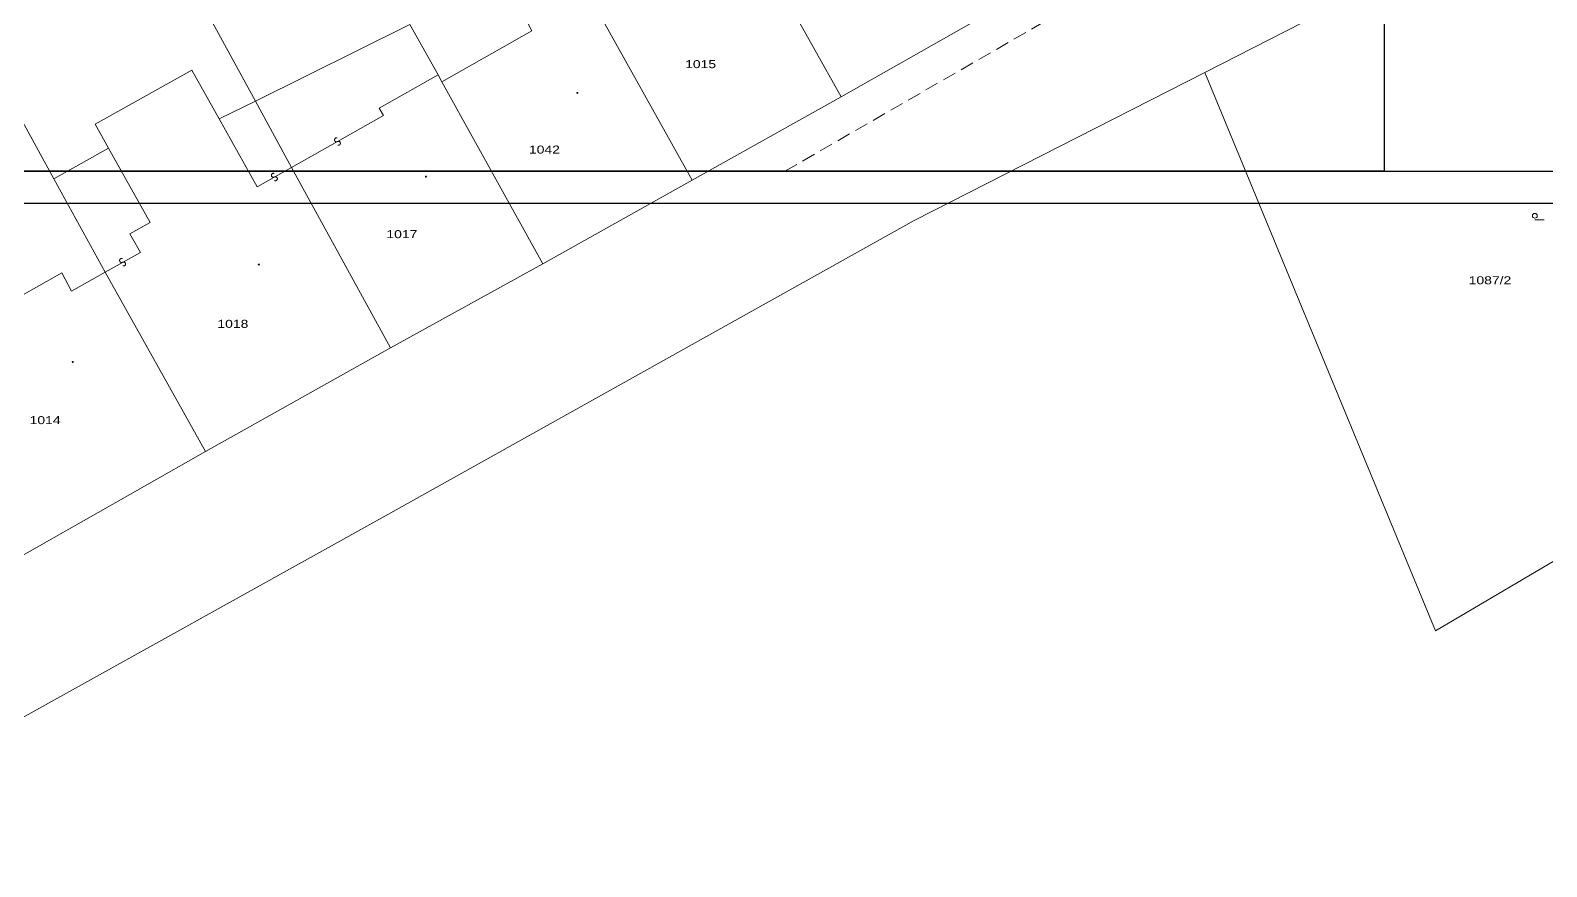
# Model space of a CAD drawing. Extents: x -847523 to -842720, y -997842 to -995984.
# Drawn here: x -842918.7 to -842847.7, y -997732 to -997692.8 of the extents above; entities that cross this region are included whole.
import ezdxf

# ---------------------------------------------------------------- set-up
doc = ezdxf.new("R2010")
doc.units = 0
doc.header["$MEASUREMENT"] = 0
doc.linetypes.add('DASHED', pattern=[19.05, 12.7, -6.35])
doc.layers.add('km__netisk', color=251, linetype='Continuous', plot=False)
doc.layers.add('sítě_VODA_stávající', color=161, linetype='DASHED', lineweight=15, true_color=0x5c9aff)
doc.layers.add('Z _ KATASTR', color=144, linetype='Continuous', lineweight=9, true_color=0x006d91)
doc.styles.get("Standard").update_dxf_attribs({"font": 'txt', "width": 0.6})

msp = doc.modelspace()

# ---------------------------------------------------------------- linework, layer by layer
at = {"layer": 'km__netisk'}
for points in [[(-842932.5236, -997700.923), (-842827.5236, -997700.923), (-842827.5236, -997626.673), (-842932.5236, -997626.673)], [(-842932.5236, -997700.923), (-842827.5236, -997700.923), (-842827.5236, -997626.673), (-842932.5236, -997626.673)], [(-842932.5236, -997700.923), (-842827.5236, -997700.923), (-842827.5236, -997626.673), (-842932.5236, -997626.673)], [(-842931.0236, -997699.423), (-842829.0236, -997699.423), (-842829.0236, -997628.173), (-842931.0236, -997628.173)], [(-842931.0236, -997699.423), (-842829.0236, -997699.423), (-842829.0236, -997628.173), (-842931.0236, -997628.173)], [(-842931.0236, -997628.173), (-842855.2736, -997628.173), (-842855.2736, -997699.423), (-842931.0236, -997699.423)]]:
    msp.add_lwpolyline(points, close=True, dxfattribs=at)
at = {"layer": 'sítě_VODA_stávající', "ltscale": 0.05}
msp.add_lwpolyline([(-842883.3503, -997699.423), (-842855.2736, -997683.2613)], dxfattribs=at)
at = {"layer": 'Z _ KATASTR'}
for p, q in [((-842926.08, -997663.32), (-842908.17, -997696.14)), ((-842863.68, -997694.8), (-842846.75, -997686.17)), ((-842885.78, -997686.91), (-842880.71, -997695.94)), ((-842892.54, -997691.18), (-842887.7, -997699.85)), ((-842873.68, -997691.97), (-842880.71, -997695.94)), ((-842908.17, -997696.14), (-842900.93, -997692.55)), ((-842900.93, -997692.55), (-842899.61, -997694.91)), ((-842895.21, -997692.85), (-842899.43, -997695.24)), ((-842895.4, -997692.5), (-842895.21, -997692.85)), ((-842915.68, -997697.23), (-842911.15, -997694.69)), ((-842911.15, -997694.69), (-842909.86, -997696.97)), ((-842899.61, -997694.91), (-842902.37, -997696.47)), ((-842899.61, -997694.91), (-842899.43, -997695.24)), ((-842877.3, -997701.74), (-842863.68, -997694.8)), ((-842863.68, -997694.8), (-842852.87, -997720.95)), ((-842899.43, -997695.24), (-842894.7, -997703.76)), ((-842909.86, -997696.97), (-842908.17, -997696.14)), ((-842908.17, -997696.14), (-842906.47, -997699.25)), ((-842880.71, -997695.94), (-842887.7, -997699.85)), ((-842919.37, -997696.58), (-842917.62, -997699.78)), ((-842908.08, -997700.16), (-842909.86, -997696.97)), ((-842902.17, -997696.82), (-842906.47, -997699.25)), ((-842902.37, -997696.47), (-842902.17, -997696.82)), ((-842915.68, -997697.23), (-842915.06, -997698.34)), ((-842904.38, -997697.86), (-842904.39, -997697.87)), ((-842904.37, -997697.86), (-842904.38, -997697.86)), ((-842904.36, -997697.86), (-842904.37, -997697.86)), ((-842904.35, -997697.86), (-842904.36, -997697.86)), ((-842904.34, -997697.87), (-842904.35, -997697.86)), ((-842917.62, -997699.78), (-842915.06, -997698.34)), ((-842915.06, -997698.34), (-842913.1, -997701.83)), ((-842904.45, -997697.93), (-842904.46, -997697.93)), ((-842904.46, -997697.93), (-842904.46, -997697.94)), ((-842904.46, -997697.94), (-842904.46, -997697.95)), ((-842904.46, -997697.95), (-842904.46, -997697.96)), ((-842904.46, -997697.96), (-842904.46, -997697.97)), ((-842904.46, -997697.97), (-842904.46, -997697.98)), ((-842904.46, -997697.98), (-842904.45, -997697.99)), ((-842904.44, -997697.9), (-842904.45, -997697.91)), ((-842904.45, -997697.91), (-842904.45, -997697.92)), ((-842904.45, -997697.92), (-842904.45, -997697.93)), ((-842904.45, -997697.99), (-842904.45, -997698)), ((-842904.45, -997698), (-842904.44, -997698.01)), ((-842904.43, -997697.89), (-842904.44, -997697.9)), ((-842904.44, -997698.01), (-842904.44, -997698.02)), ((-842904.44, -997698.02), (-842904.43, -997698.02)), ((-842904.42, -997697.88), (-842904.43, -997697.89)), ((-842904.43, -997698.02), (-842904.43, -997698.03)), ((-842904.43, -997698.03), (-842904.42, -997698.03)), ((-842904.41, -997697.88), (-842904.42, -997697.88)), ((-842904.42, -997698.03), (-842904.41, -997698.04)), ((-842904.4, -997697.87), (-842904.41, -997697.87)), ((-842904.41, -997697.87), (-842904.41, -997697.88)), ((-842904.41, -997698.04), (-842904.4, -997698.05)), ((-842904.39, -997697.87), (-842904.4, -997697.87)), ((-842904.4, -997698.05), (-842904.39, -997698.05)), ((-842904.39, -997698.05), (-842904.38, -997698.05)), ((-842904.38, -997698.05), (-842904.37, -997698.05)), ((-842904.37, -997698.05), (-842904.36, -997698.05)), ((-842904.36, -997698.05), (-842904.35, -997698.05)), ((-842904.35, -997698.05), (-842904.34, -997698.05)), ((-842904.33, -997697.87), (-842904.34, -997697.87)), ((-842904.34, -997698.05), (-842904.33, -997698.05)), ((-842904.33, -997698.05), (-842904.33, -997698.04)), ((-842904.33, -997698.04), (-842904.32, -997698.04)), ((-842904.31, -997698.03), (-842904.32, -997698.04)), ((-842904.3, -997698.03), (-842904.31, -997698.03)), ((-842904.31, -997698.2), (-842904.3, -997698.2)), ((-842904.29, -997698.03), (-842904.3, -997698.03)), ((-842904.3, -997698.2), (-842904.29, -997698.21)), ((-842904.28, -997698.03), (-842904.29, -997698.03)), ((-842904.29, -997698.21), (-842904.28, -997698.21)), ((-842904.27, -997698.03), (-842904.28, -997698.03)), ((-842904.28, -997698.21), (-842904.27, -997698.21)), ((-842904.26, -997698.03), (-842904.27, -997698.03)), ((-842904.27, -997698.21), (-842904.26, -997698.21)), ((-842904.25, -997698.03), (-842904.26, -997698.03)), ((-842904.26, -997698.21), (-842904.25, -997698.21)), ((-842904.24, -997698.03), (-842904.25, -997698.03)), ((-842904.25, -997698.21), (-842904.24, -997698.2)), ((-842904.23, -997698.03), (-842904.24, -997698.03)), ((-842904.24, -997698.2), (-842904.23, -997698.2)), ((-842904.23, -997698.04), (-842904.23, -997698.03)), ((-842904.22, -997698.04), (-842904.23, -997698.04)), ((-842904.23, -997698.2), (-842904.22, -997698.19)), ((-842904.21, -997698.05), (-842904.22, -997698.04)), ((-842904.22, -997698.19), (-842904.21, -997698.19)), ((-842904.2, -997698.06), (-842904.21, -997698.05)), ((-842904.21, -997698.19), (-842904.21, -997698.18)), ((-842904.21, -997698.18), (-842904.2, -997698.18)), ((-842904.19, -997698.07), (-842904.2, -997698.06)), ((-842904.2, -997698.17), (-842904.19, -997698.16)), ((-842904.2, -997698.18), (-842904.2, -997698.17)), ((-842904.19, -997698.08), (-842904.19, -997698.07)), ((-842904.19, -997698.09), (-842904.19, -997698.08)), ((-842904.18, -997698.09), (-842904.19, -997698.09)), ((-842904.19, -997698.15), (-842904.18, -997698.14)), ((-842904.19, -997698.16), (-842904.19, -997698.15)), ((-842904.18, -997698.1), (-842904.18, -997698.09)), ((-842904.18, -997698.11), (-842904.18, -997698.1)), ((-842904.18, -997698.12), (-842904.18, -997698.11)), ((-842904.18, -997698.13), (-842904.18, -997698.12)), ((-842904.18, -997698.14), (-842904.18, -997698.13)), ((-842906.47, -997699.25), (-842908.08, -997700.16)), ((-842906.47, -997699.25), (-842901.83, -997707.69)), ((-842917.62, -997699.78), (-842915.21, -997704.16)), ((-842907.41, -997699.59), (-842907.42, -997699.59)), ((-842907.42, -997699.59), (-842907.42, -997699.6)), ((-842907.42, -997699.6), (-842907.42, -997699.61)), ((-842907.42, -997699.61), (-842907.42, -997699.62)), ((-842907.42, -997699.62), (-842907.42, -997699.63)), ((-842907.42, -997699.63), (-842907.42, -997699.64)), ((-842907.42, -997699.64), (-842907.41, -997699.65)), ((-842907.4, -997699.56), (-842907.41, -997699.57)), ((-842907.41, -997699.57), (-842907.41, -997699.58)), ((-842907.41, -997699.58), (-842907.41, -997699.59)), ((-842907.41, -997699.65), (-842907.41, -997699.66)), ((-842907.41, -997699.66), (-842907.4, -997699.67)), ((-842907.39, -997699.55), (-842907.4, -997699.56)), ((-842907.4, -997699.67), (-842907.4, -997699.68)), ((-842907.4, -997699.68), (-842907.39, -997699.68)), ((-842907.38, -997699.54), (-842907.39, -997699.55)), ((-842907.39, -997699.68), (-842907.39, -997699.69)), ((-842907.39, -997699.69), (-842907.38, -997699.69)), ((-842907.37, -997699.54), (-842907.38, -997699.54)), ((-842907.38, -997699.69), (-842907.37, -997699.7)), ((-842907.36, -997699.53), (-842907.37, -997699.53)), ((-842907.37, -997699.53), (-842907.37, -997699.54)), ((-842907.37, -997699.7), (-842907.36, -997699.71)), ((-842907.35, -997699.53), (-842907.36, -997699.53)), ((-842907.36, -997699.71), (-842907.35, -997699.71)), ((-842907.34, -997699.52), (-842907.35, -997699.53)), ((-842907.35, -997699.71), (-842907.34, -997699.71)), ((-842907.33, -997699.52), (-842907.34, -997699.52)), ((-842907.34, -997699.71), (-842907.33, -997699.71)), ((-842907.32, -997699.52), (-842907.33, -997699.52)), ((-842907.33, -997699.71), (-842907.32, -997699.71)), ((-842907.31, -997699.52), (-842907.32, -997699.52)), ((-842907.32, -997699.71), (-842907.31, -997699.71)), ((-842907.3, -997699.53), (-842907.31, -997699.52)), ((-842907.31, -997699.71), (-842907.3, -997699.71)), ((-842907.29, -997699.53), (-842907.3, -997699.53)), ((-842907.3, -997699.71), (-842907.29, -997699.71)), ((-842907.29, -997699.71), (-842907.29, -997699.7)), ((-842907.29, -997699.7), (-842907.28, -997699.7)), ((-842907.27, -997699.69), (-842907.28, -997699.7)), ((-842907.26, -997699.69), (-842907.27, -997699.69)), ((-842907.27, -997699.86), (-842907.26, -997699.86)), ((-842907.25, -997699.69), (-842907.26, -997699.69)), ((-842907.26, -997699.86), (-842907.25, -997699.87)), ((-842907.24, -997699.69), (-842907.25, -997699.69)), ((-842907.25, -997699.87), (-842907.24, -997699.87)), ((-842907.23, -997699.69), (-842907.24, -997699.69)), ((-842907.24, -997699.87), (-842907.23, -997699.87)), ((-842907.22, -997699.69), (-842907.23, -997699.69)), ((-842907.23, -997699.87), (-842907.22, -997699.87)), ((-842907.21, -997699.69), (-842907.22, -997699.69)), ((-842907.22, -997699.87), (-842907.21, -997699.87)), ((-842907.2, -997699.69), (-842907.21, -997699.69)), ((-842907.21, -997699.87), (-842907.2, -997699.86)), ((-842907.19, -997699.69), (-842907.2, -997699.69)), ((-842907.2, -997699.86), (-842907.19, -997699.86)), ((-842907.19, -997699.7), (-842907.19, -997699.69)), ((-842907.18, -997699.7), (-842907.19, -997699.7)), ((-842907.19, -997699.86), (-842907.18, -997699.85)), ((-842907.17, -997699.71), (-842907.18, -997699.7)), ((-842907.18, -997699.85), (-842907.17, -997699.85)), ((-842907.16, -997699.72), (-842907.17, -997699.71)), ((-842907.17, -997699.85), (-842907.17, -997699.84)), ((-842907.17, -997699.84), (-842907.16, -997699.84)), ((-842907.15, -997699.73), (-842907.16, -997699.72)), ((-842907.16, -997699.83), (-842907.15, -997699.82)), ((-842907.16, -997699.84), (-842907.16, -997699.83)), ((-842907.15, -997699.74), (-842907.15, -997699.73)), ((-842907.15, -997699.75), (-842907.15, -997699.74)), ((-842907.14, -997699.75), (-842907.15, -997699.75)), ((-842907.15, -997699.81), (-842907.14, -997699.8)), ((-842907.15, -997699.82), (-842907.15, -997699.81)), ((-842907.14, -997699.76), (-842907.14, -997699.75)), ((-842907.14, -997699.77), (-842907.14, -997699.76)), ((-842907.14, -997699.78), (-842907.14, -997699.77)), ((-842907.14, -997699.79), (-842907.14, -997699.78)), ((-842907.14, -997699.8), (-842907.14, -997699.79)), ((-842887.7, -997699.85), (-842894.7, -997703.76)), ((-842913.1, -997701.83), (-842914.05, -997702.36)), ((-842901.96, -997715.5), (-842877.3, -997701.74)), ((-842848.21, -997701.7), (-842847.772, -997701.7)), ((-842913.56, -997703.23), (-842914.05, -997702.36)), ((-842913.56, -997703.23), (-842915.21, -997704.16)), ((-842914.5, -997703.54), (-842914.51, -997703.55)), ((-842914.49, -997703.53), (-842914.5, -997703.54)), ((-842914.48, -997703.53), (-842914.49, -997703.53)), ((-842914.47, -997703.52), (-842914.48, -997703.52)), ((-842914.48, -997703.52), (-842914.48, -997703.53)), ((-842914.46, -997703.52), (-842914.47, -997703.52)), ((-842914.45, -997703.51), (-842914.46, -997703.52)), ((-842914.44, -997703.51), (-842914.45, -997703.51)), ((-842914.43, -997703.51), (-842914.44, -997703.51)), ((-842914.42, -997703.51), (-842914.43, -997703.51)), ((-842914.41, -997703.52), (-842914.42, -997703.51)), ((-842914.4, -997703.52), (-842914.41, -997703.52)), ((-842917.24, -997704.18), (-842922.67, -997707.26)), ((-842917.24, -997704.18), (-842916.78, -997705.05)), ((-842916.78, -997705.05), (-842915.21, -997704.16)), ((-842910.5, -997712.55), (-842915.21, -997704.16)), ((-842914.52, -997703.58), (-842914.53, -997703.58)), ((-842914.53, -997703.58), (-842914.53, -997703.59)), ((-842914.53, -997703.59), (-842914.53, -997703.6)), ((-842914.53, -997703.6), (-842914.53, -997703.61)), ((-842914.53, -997703.61), (-842914.53, -997703.62)), ((-842914.53, -997703.62), (-842914.53, -997703.63)), ((-842914.53, -997703.63), (-842914.52, -997703.64)), ((-842914.51, -997703.55), (-842914.52, -997703.56)), ((-842914.52, -997703.56), (-842914.52, -997703.57)), ((-842914.52, -997703.57), (-842914.52, -997703.58)), ((-842914.52, -997703.64), (-842914.52, -997703.65)), ((-842914.52, -997703.65), (-842914.51, -997703.66)), ((-842914.51, -997703.66), (-842914.51, -997703.67)), ((-842914.51, -997703.67), (-842914.5, -997703.67)), ((-842914.5, -997703.67), (-842914.5, -997703.68)), ((-842914.5, -997703.68), (-842914.49, -997703.68)), ((-842914.49, -997703.68), (-842914.48, -997703.69)), ((-842914.48, -997703.69), (-842914.47, -997703.7)), ((-842914.47, -997703.7), (-842914.46, -997703.7)), ((-842914.46, -997703.7), (-842914.45, -997703.7)), ((-842914.45, -997703.7), (-842914.44, -997703.7)), ((-842914.44, -997703.7), (-842914.43, -997703.7)), ((-842914.43, -997703.7), (-842914.42, -997703.7)), ((-842914.42, -997703.7), (-842914.41, -997703.7)), ((-842914.41, -997703.7), (-842914.4, -997703.7)), ((-842914.4, -997703.7), (-842914.4, -997703.69)), ((-842914.4, -997703.69), (-842914.39, -997703.69)), ((-842914.38, -997703.68), (-842914.39, -997703.69)), ((-842914.37, -997703.68), (-842914.38, -997703.68)), ((-842914.38, -997703.85), (-842914.37, -997703.85)), ((-842914.36, -997703.68), (-842914.37, -997703.68)), ((-842914.37, -997703.85), (-842914.36, -997703.86)), ((-842914.35, -997703.68), (-842914.36, -997703.68)), ((-842914.36, -997703.86), (-842914.35, -997703.86)), ((-842914.34, -997703.68), (-842914.35, -997703.68)), ((-842914.35, -997703.86), (-842914.34, -997703.86)), ((-842914.33, -997703.68), (-842914.34, -997703.68)), ((-842914.34, -997703.86), (-842914.33, -997703.86)), ((-842914.32, -997703.68), (-842914.33, -997703.68)), ((-842914.33, -997703.86), (-842914.32, -997703.86)), ((-842914.31, -997703.68), (-842914.32, -997703.68)), ((-842914.32, -997703.86), (-842914.31, -997703.85)), ((-842914.3, -997703.68), (-842914.31, -997703.68)), ((-842914.31, -997703.85), (-842914.3, -997703.85)), ((-842914.3, -997703.69), (-842914.3, -997703.68)), ((-842914.29, -997703.69), (-842914.3, -997703.69)), ((-842914.3, -997703.85), (-842914.29, -997703.84)), ((-842914.28, -997703.7), (-842914.29, -997703.69)), ((-842914.29, -997703.84), (-842914.28, -997703.84)), ((-842914.27, -997703.71), (-842914.28, -997703.7)), ((-842914.28, -997703.84), (-842914.28, -997703.83)), ((-842914.28, -997703.83), (-842914.27, -997703.83)), ((-842914.26, -997703.72), (-842914.27, -997703.71)), ((-842914.27, -997703.82), (-842914.26, -997703.81)), ((-842914.27, -997703.83), (-842914.27, -997703.82)), ((-842914.26, -997703.73), (-842914.26, -997703.72)), ((-842914.26, -997703.74), (-842914.26, -997703.73)), ((-842914.25, -997703.74), (-842914.26, -997703.74)), ((-842914.26, -997703.8), (-842914.25, -997703.79)), ((-842914.26, -997703.81), (-842914.26, -997703.8)), ((-842914.25, -997703.75), (-842914.25, -997703.74)), ((-842914.25, -997703.76), (-842914.25, -997703.75)), ((-842914.25, -997703.77), (-842914.25, -997703.76)), ((-842914.25, -997703.78), (-842914.25, -997703.77)), ((-842914.25, -997703.79), (-842914.25, -997703.78)), ((-842894.7, -997703.76), (-842901.83, -997707.69)), ((-842901.83, -997707.69), (-842910.5, -997712.55)), ((-842852.87, -997720.95), (-842834.44, -997710.08)), ((-842910.5, -997712.55), (-842919.09, -997717.42)), ((-842931.65, -997731.99), (-842901.96, -997715.5))]:
    msp.add_line(p, q, dxfattribs=at)
for centre, radius in [((-842893.079, -997695.759), 0.0255), ((-842900.179, -997699.679), 0.0255), ((-842848.209, -997701.512), 0.1125), ((-842908.009, -997703.799), 0.0255), ((-842916.729, -997708.359), 0.0255)]:
    msp.add_circle(centre, radius, dxfattribs=at)

# ---------------------------------------------------------------- texts
at = {"layer": 'Z _ KATASTR', "width": 1.302}
for s, p in [('1015', (-842888.03, -997694.6)), ('1042', (-842895.35, -997698.6)), ('1017', (-842902.03, -997702.56)), ('1087/2', (-842851.31, -997704.72)), ('1018', (-842909.95, -997706.76)), ('1014', (-842918.75, -997711.27))]:
    msp.add_text(s, height=0.375, dxfattribs=at).set_placement(p)

doc.saveas('drawing.dxf')
